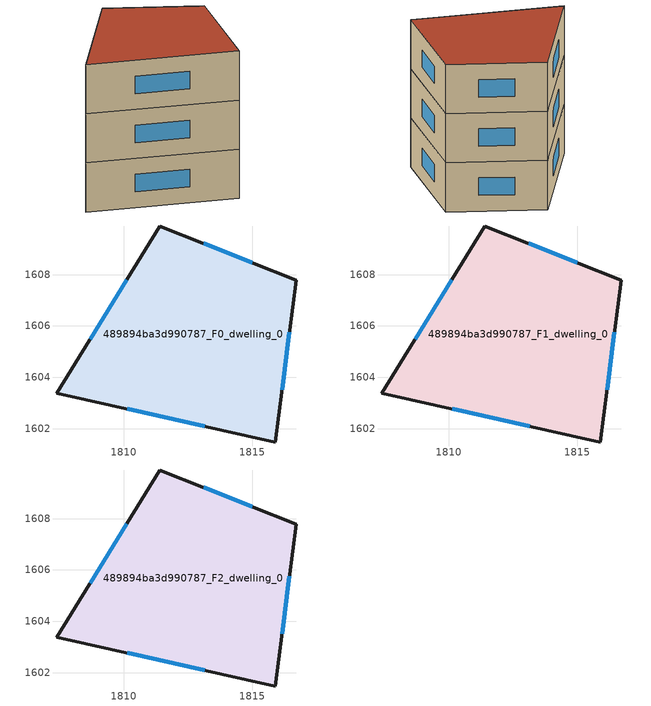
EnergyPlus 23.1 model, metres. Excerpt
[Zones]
489894ba3d990787_F0_dwelling_0
 floor ground (EU_floor_Construction): 1816.7,1607.79 1815.9,1601.48 1807.4,1603.38 1811.4,1609.89 z0
 wall outside (EU_wall_Construction): 1816.7,1607.79 1811.4,1609.89 1807.4,1603.38 1815.9,1601.48 1816.7,1607.79 z0:3
 window (EU_Window_Construction): 1814.99,1608.46 1813.11,1609.21 / 1816.16,1603.51 1816.45,1605.75 / 1810.14,1602.77 1813.16,1602.09 / 1810.11,1607.79 1808.69,1605.48 z0.97:2.03
489894ba3d990787_F1_dwelling_0
 floor to 489894ba3d990787_F0_dwelling_0 (EU_floor_Construction): 1816.7,1607.79 1815.9,1601.48 1807.4,1603.38 1811.4,1609.89 z3
 wall outside (EU_wall_Construction): 1816.7,1607.79 1811.4,1609.89 1807.4,1603.38 1815.9,1601.48 1816.7,1607.79 z3:6
 window (EU_Window_Construction): 1814.99,1608.46 1813.11,1609.21 / 1816.16,1603.51 1816.45,1605.75 / 1810.14,1602.77 1813.16,1602.09 / 1810.11,1607.79 1808.69,1605.48 z3.97:5.03
489894ba3d990787_F2_dwelling_0
 floor to 489894ba3d990787_F1_dwelling_0 (EU_floor_Construction): 1816.7,1607.79 1815.9,1601.48 1807.4,1603.38 1811.4,1609.89 z6
 wall outside (EU_wall_Construction): 1816.7,1607.79 1811.4,1609.89 1807.4,1603.38 1815.9,1601.48 1816.7,1607.79 z6:9
 window (EU_Window_Construction): 1814.99,1608.46 1813.11,1609.21 / 1816.16,1603.51 1816.45,1605.75 / 1810.14,1602.77 1813.16,1602.09 / 1810.11,1607.79 1808.69,1605.48 z6.97:8.03
 roof outside (EU_roof_Construction): 1815.9,1601.48 1816.7,1607.79 1811.4,1609.89 1807.4,1603.38 z9
[Building]
EU S2 Campaign: North Axis=0; Terrain=City; Solar Distribution=FullExterior
[Site:Location]
Lyon-Bron: Latitude=45.75; Longitude=5; Time Zone=1; Elevation=198
[SizingPeriod:WeatherFileDays]
AnnualSizingPeriod: Begin Month=1; Begin Day of Month=1; End Month=12; End Day of Month=31; Day of Week for Start Day=Monday; Use Weather File Daylight Saving Period=No; Use Weather File Rain and Snow Indicators=No
[MATERIAL]
EU_InternalMass_Material: Roughness=MediumRough; Thickness=0.1; Conductivity=1; Density=1800; Specific Heat=900; Thermal Absorptance=0.9; Solar Absorptance=0.7; Visible Absorptance=0.7
[MATERIAL:NOMASS] Roughness=MediumRough; Thermal Absorptance=0.9; Solar Absorptance=0.7; Visible Absorptance=0.7
Name | Thermal Resistance
EU_wall_NoMass | 2.20426
EU_roof_NoMass | 1.82421
EU_floor_NoMass | 2.14752
[WINDOWMATERIAL:SIMPLEGLAZINGSYSTEM]
EU_Window_SimpleGlazing: UFactor=2.59914; Solar Heat Gain Coefficient=0.76; Visible Transmittance=0.76
[CONSTRUCTION]
EU_wall_Construction: EU_wall_NoMass
EU_roof_Construction: EU_roof_NoMass
EU_floor_Construction: EU_floor_NoMass
EU_Window_Construction: EU_Window_SimpleGlazing
EU_InternalMass_Construction: EU_InternalMass_Material
[ZONE] Type=1; Multiplier=1; Ceiling Height=autocalculate; Floor Area=autocalculate; Part of Total Floor Area=Yes
Name | Volume
489894ba3d990787_F0_dwelling_0 | 147.086
489894ba3d990787_F1_dwelling_0; 489894ba3d990787_F2_dwelling_0 | 147.087
[INTERNALMASS] Construction=EU_InternalMass_Construction; Surface Area=49.0288
Name | Zone or ZoneList
489894ba3d990787_F0_dwelling_0_EU_InternalMass | 489894ba3d990787_F0_dwelling_0
489894ba3d990787_F1_dwelling_0_EU_InternalMass | 489894ba3d990787_F1_dwelling_0
489894ba3d990787_F2_dwelling_0_EU_InternalMass | 489894ba3d990787_F2_dwelling_0
[OTHEREQUIPMENT] Fuel Type=Electricity; Design Level Calculation Method=Watts/Area; Power per Zone Floor Area=1; Fraction Latent=0; Fraction Radiant=0; Fraction Lost=0; Carbon Dioxide Generation Rate=0; EndUse Subcategory=EU_Step8_InternalGains
Name | Zone or ZoneList or Space or SpaceList | Schedule
EU_Step8_InternalGain_489894ba3d990787_F0_dwelling_0_f000 | 489894ba3d990787_F0_dwelling_0 | EU_Step8_GainSchedule_489894ba3d990787_F0_dwelling_0_f000
EU_Step8_InternalGain_489894ba3d990787_F1_dwelling_0_f000 | 489894ba3d990787_F1_dwelling_0 | EU_Step8_GainSchedule_489894ba3d990787_F1_dwelling_0_f000
EU_Step8_InternalGain_489894ba3d990787_F2_dwelling_0_f000 | 489894ba3d990787_F2_dwelling_0 | EU_Step8_GainSchedule_489894ba3d990787_F2_dwelling_0_f000
[ZONEVENTILATION:DESIGNFLOWRATE] Schedule=EU_AlwaysOn; Design Flow Rate Calculation Method=AirChanges/Hour; Air Changes per Hour=0.567084; Ventilation Type=Natural; Fan Pressure Rise=0; Fan Total Efficiency=1; Constant Term Coefficient=1; Temperature Term Coefficient=0; Velocity Term Coefficient=0; Velocity Squared Term Coefficient=0; Minimum Indoor Temperature=-100; Maximum Indoor Temperature=100; Delta Temperature=-100; Minimum Outdoor Temperature=-100; Maximum Outdoor Temperature=100; Maximum Wind Speed=40
Name | Zone or ZoneList or Space or SpaceList
EU_ConstantAir_489894ba3d990787_F0_dwelling_0 | 489894ba3d990787_F0_dwelling_0
EU_ConstantAir_489894ba3d990787_F1_dwelling_0 | 489894ba3d990787_F1_dwelling_0
EU_ConstantAir_489894ba3d990787_F2_dwelling_0 | 489894ba3d990787_F2_dwelling_0
[HVACTEMPLATE:THERMOSTAT] Constant Heating Setpoint=20; Constant Cooling Setpoint=50
EU_HeatOnly_489894ba3d990787_F0_dwelling_0; EU_HeatOnly_489894ba3d990787_F1_dwelling_0; EU_HeatOnly_489894ba3d990787_F2_dwelling_0
[HVACTEMPLATE:ZONE:IDEALLOADSAIRSYSTEM] System Availability Schedule=EU_AlwaysOn; Maximum Heating Supply Air Temperature=50; Minimum Cooling Supply Air Temperature=13; Maximum Heating Supply Air Humidity Ratio=0.0156; Minimum Cooling Supply Air Humidity Ratio=0.0077; Heating Limit=NoLimit; Cooling Limit=NoLimit; Heating Availability Schedule=EU_AlwaysOn; Cooling Availability Schedule=EU_CoolingOff; Dehumidification Control Type=ConstantSensibleHeatRatio; Cooling Sensible Heat Ratio=0.7; Dehumidification Setpoint=60; Humidification Control Type=None; Humidification Setpoint=30; Outdoor Air Method=None; Outdoor Air Flow Rate per Person=0.00944; Outdoor Air Flow Rate per Zone Floor Area=0; Outdoor Air Flow Rate per Zone=0; Demand Controlled Ventilation Type=None; Outdoor Air Economizer Type=NoEconomizer; Heat Recovery Type=None; Sensible Heat Recovery Effectiveness=0.7; Latent Heat Recovery Effectiveness=0.65
Name | Template Thermostat
489894ba3d990787_F0_dwelling_0 | EU_HeatOnly_489894ba3d990787_F0_dwelling_0
489894ba3d990787_F1_dwelling_0 | EU_HeatOnly_489894ba3d990787_F1_dwelling_0
489894ba3d990787_F2_dwelling_0 | EU_HeatOnly_489894ba3d990787_F2_dwelling_0
[SIZING:ZONE] Zone Cooling Design Supply Air Temperature Input Method=SupplyAirTemperature; Zone Cooling Design Supply Air Temperature=13; Zone Heating Design Supply Air Temperature Input Method=SupplyAirTemperature; Zone Heating Design Supply Air Temperature=50; Zone Cooling Design Supply Air Humidity Ratio=0.008; Zone Heating Design Supply Air Humidity Ratio=0.008; Cooling Design Air Flow Method=DesignDay; Cooling Design Air Flow Rate=0; Cooling Minimum Air Flow per Zone Floor Area=0.000762; Cooling Minimum Air Flow=0; Cooling Minimum Air Flow Fraction=0.2; Heating Design Air Flow Method=DesignDay; Heating Design Air Flow Rate=0; Heating Maximum Air Flow per Zone Floor Area=0.002032; Heating Maximum Air Flow=0.141576; Heating Maximum Air Flow Fraction=0.3; Account for Dedicated Outdoor Air System=No; Dedicated Outdoor Air System Control Strategy=NeutralSupplyAir; Dedicated Outdoor Air Low Setpoint Temperature for Design=autosize; Dedicated Outdoor Air High Setpoint Temperature for Design=autosize; Zone Load Sizing Method=Sensible Load Only No Latent Load; Zone Latent Cooling Design Supply Air Humidity Ratio Input Method=HumidityRatioDifference; Zone Cooling Design Supply Air Humidity Ratio Difference=0.005; Zone Latent Heating Design Supply Air Humidity Ratio Input Method=HumidityRatioDifference; Zone Humidification Design Supply Air Humidity Ratio Difference=0.005
489894ba3d990787_F0_dwelling_0; 489894ba3d990787_F1_dwelling_0; 489894ba3d990787_F2_dwelling_0
[SCHEDULE:CONSTANT]
Name | Hourly Value
EU_AlwaysOn | 1
EU_CoolingOff | 0
[SCHEDULE:FILE] Column Number=1; Rows to Skip at Top=0; Number of Hours of Data=8760; Column Separator=Comma; Interpolate to Timestep=No; Minutes per Item=60; Adjust Schedule for Daylight Savings=Yes
Name | File
EU_Step8_GainSchedule_489894ba3d990787_F0_dwelling_0_f000 | ../../schedules/489894ba3d990787/489894ba3d990787_F0_dwelling_0_f000_gain.csv
EU_Step8_GainSchedule_489894ba3d990787_F1_dwelling_0_f000 | ../../schedules/489894ba3d990787/489894ba3d990787_F1_dwelling_0_f000_gain.csv
EU_Step8_GainSchedule_489894ba3d990787_F2_dwelling_0_f000 | ../../schedules/489894ba3d990787/489894ba3d990787_F2_dwelling_0_f000_gain.csv
